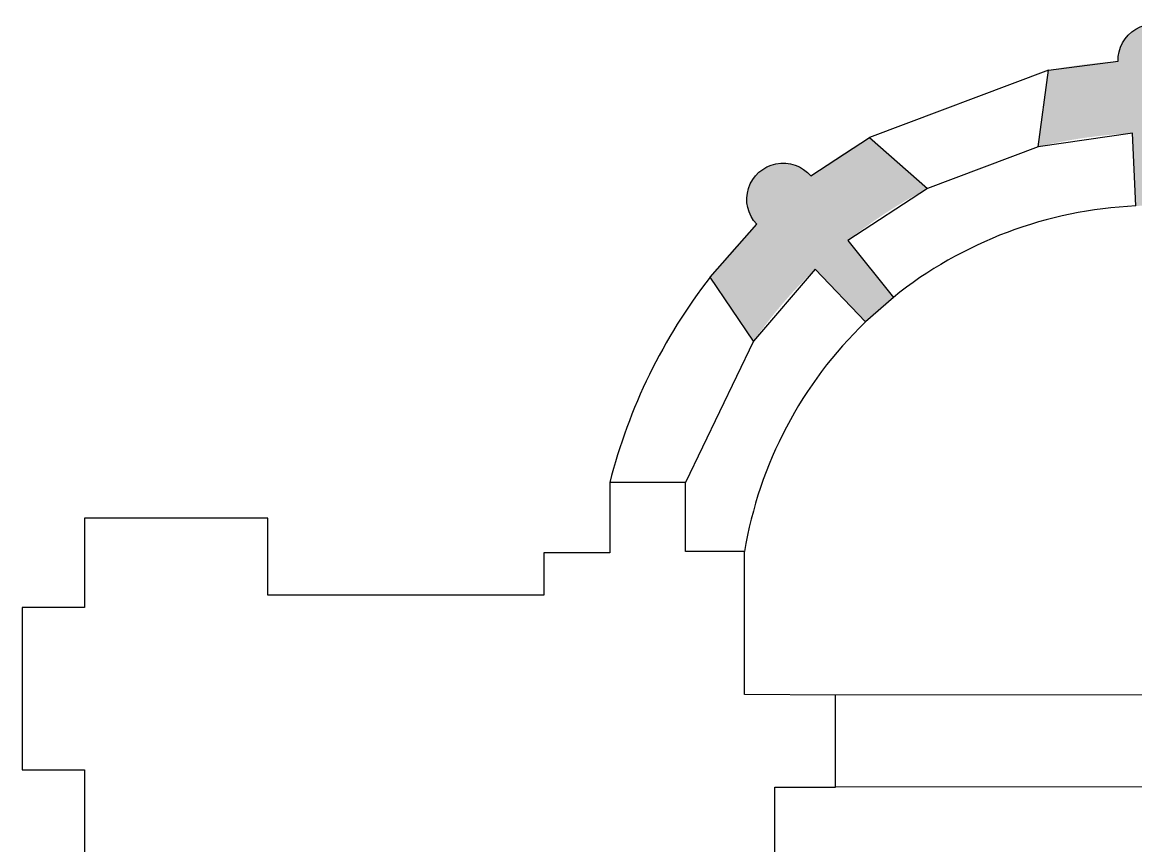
# Model space of a CAD drawing. Extents: x 3 to 54, y -275 to -27.
# Drawn here: x 6.79 to 13.49, y -256.64 to -251.68 of the extents above; entities that cross this region are included whole.
import ezdxf

# ---------------------------------------------------------------- set-up
doc = ezdxf.new("R2010")
doc.units = 0
doc.layers.add('BASE_PLAN', color=7, linetype='CONTINUOUS')
doc.layers.add('VAULT_LINES', color=7, linetype='CONTINUOUS')

# ---------------------------------------------------------------- blocks, each defined once
blk = doc.blocks.new('*U34')
at = {"layer": 'BASE_PLAN', "linetype": 'CONTINUOUS'}
for points in [[(13.4542, -252.3513), (13.4503, -251.752), (13.4542, -251.7484)], [(13.4583, -252.3511), (13.4542, -251.7484), (13.4583, -251.7449)], [(13.4542, -252.3513), (13.4542, -251.7484), (13.4583, -252.3511)], [(13.4624, -252.3509), (13.4583, -251.7449), (13.4624, -251.7414)], [(13.4583, -252.3511), (13.4583, -251.7449), (13.4624, -252.3509)], [(13.4667, -252.3506), (13.4624, -251.7414), (13.4667, -251.7381)], [(13.4624, -252.3509), (13.4624, -251.7414), (13.4667, -252.3506)], [(13.4683, -252.3505), (13.4667, -251.7381), (13.4683, -251.7369)], [(13.4667, -252.3506), (13.4667, -251.7381), (13.4683, -252.3505)], [(13.471, -252.4109), (13.4683, -251.7369), (13.471, -251.7348)], [(13.4683, -252.3505), (13.4683, -251.7369), (13.471, -252.4109)], [(13.4755, -252.5091), (13.471, -251.7348), (13.4755, -251.7316)], [(13.471, -252.4109), (13.471, -251.7348), (13.4755, -252.5091)], [(13.48, -252.6093), (13.4755, -251.7316), (13.48, -251.7286)], [(13.4755, -252.5091), (13.4755, -251.7316), (13.48, -252.6093)], [(13.4846, -252.7113), (13.48, -251.7286), (13.4846, -251.7256)], [(13.48, -252.6093), (13.48, -251.7286), (13.4846, -252.7113)], [(13.488, -252.7875), (13.4846, -251.7256), (13.488, -251.7236)], [(13.4846, -252.7113), (13.4846, -251.7256), (13.488, -252.7875)], [(13.4893, -252.7875), (13.488, -251.7236), (13.4893, -251.7228)], [(13.488, -252.7875), (13.488, -251.7236), (13.4893, -252.7875)], [(13.494, -252.7873), (13.4893, -251.7228), (13.494, -251.7201)], [(13.4893, -252.7875), (13.4893, -251.7228), (13.494, -252.7873)], [(13.4989, -252.7872), (13.494, -251.7201), (13.4989, -251.7175)], [(13.494, -252.7873), (13.494, -251.7201), (13.4989, -252.7872)], [(13.5038, -252.787), (13.4989, -251.7175), (13.5038, -251.715)], [(13.4989, -252.7872), (13.4989, -251.7175), (13.5038, -252.787)], [(13.5088, -252.7868), (13.5038, -251.715), (13.5088, -251.7126)], [(13.5038, -252.787), (13.5038, -251.715), (13.5088, -252.7868)], [(13.5138, -252.7867), (13.5088, -251.7126), (13.5138, -251.7104)], [(13.5088, -252.7868), (13.5088, -251.7126), (13.5138, -252.7867)], [(13.5189, -252.7865), (13.5138, -251.7104), (13.5189, -251.7083)], [(13.5138, -252.7867), (13.5138, -251.7104), (13.5189, -252.7865)], [(13.524, -252.7863), (13.5189, -251.7083), (13.524, -251.7063)], [(13.5189, -252.7865), (13.5189, -251.7083), (13.524, -252.7863)], [(13.5292, -252.7861), (13.524, -251.7063), (13.5292, -251.7045)], [(13.524, -252.7863), (13.524, -251.7063), (13.5292, -252.7861)], [(13.5345, -252.786), (13.5292, -251.7045), (13.5345, -251.7027)], [(13.5292, -252.7861), (13.5292, -251.7045), (13.5345, -252.786)], [(13.5397, -252.7858), (13.5345, -251.7027), (13.5397, -251.7011)], [(13.5345, -252.786), (13.5345, -251.7027), (13.5397, -252.7858)], [(13.5442, -252.7856), (13.5397, -251.7011), (13.5442, -251.6999)], [(13.5397, -252.7858), (13.5397, -251.7011), (13.5442, -252.7856)], [(13.545, -252.7856), (13.5442, -251.6999), (13.545, -251.6997)], [(13.5442, -252.7856), (13.5442, -251.6999), (13.545, -252.7856)], [(13.5503, -252.7856), (13.545, -251.6997), (13.5503, -251.6984)], [(13.545, -252.7856), (13.545, -251.6997), (13.5503, -252.7856)], [(13.5557, -252.7855), (13.5503, -251.6984), (13.5557, -251.6972)], [(13.5503, -252.7856), (13.5503, -251.6984), (13.5557, -252.7855)], [(13.561, -252.7855), (13.5557, -251.6972), (13.561, -251.6962)], [(13.5557, -252.7855), (13.5557, -251.6972), (13.561, -252.7855)], [(13.5664, -252.7854), (13.561, -251.6962), (13.5664, -251.6953)], [(13.561, -252.7855), (13.561, -251.6962), (13.5664, -252.7854)], [(13.5717, -252.7853), (13.5664, -251.6953), (13.5717, -251.6945)], [(13.5664, -252.7854), (13.5664, -251.6953), (13.5717, -252.7853)], [(13.5771, -252.7853), (13.5717, -251.6945), (13.5771, -251.6939)], [(13.5717, -252.7853), (13.5717, -251.6945), (13.5771, -252.7853)], [(13.5825, -252.7852), (13.5771, -251.6939), (13.5825, -251.6934)], [(13.5771, -252.7853), (13.5771, -251.6939), (13.5825, -252.7852)], [(13.5878, -252.7852), (13.5825, -251.6934), (13.5878, -251.693)], [(13.5825, -252.7852), (13.5825, -251.6934), (13.5878, -252.7852)], [(13.5931, -252.7851), (13.5878, -251.693), (13.5931, -251.6927)], [(13.5878, -252.7852), (13.5878, -251.693), (13.5931, -252.7851)], [(13.5984, -252.785), (13.5931, -251.6927), (13.5984, -251.6926)], [(13.5931, -252.7851), (13.5931, -251.6927), (13.5984, -252.785)], [(13.5984, -252.785), (13.5984, -251.6926), (13.6003, -252.785)], [(13.6003, -252.785), (13.5984, -251.6926), (13.6003, -251.6926)], [(13.6003, -252.785), (13.6003, -251.6926), (13.6038, -252.7851)], [(13.6038, -252.7851), (13.6003, -251.6926), (13.6038, -251.6927)], [(13.6038, -252.7851), (13.6038, -251.6927), (13.6091, -252.7851)], [(13.6091, -252.7851), (13.6038, -251.6927), (13.6091, -251.6928)], [(13.6091, -252.7851), (13.6091, -251.6928), (13.6144, -252.7852)], [(13.6144, -252.7852), (13.6091, -251.6928), (13.6144, -251.6931)], [(13.6144, -252.7852), (13.6144, -251.6931), (13.6198, -252.7852)], [(13.6198, -252.7852), (13.6144, -251.6931), (13.6198, -251.6935)], [(13.6198, -252.7852), (13.6198, -251.6935), (13.6252, -252.7853)], [(13.6252, -252.7853), (13.6198, -251.6935), (13.6252, -251.6941)], [(13.6252, -252.7853), (13.6252, -251.6941), (13.6306, -252.7854)], [(13.6306, -252.7854), (13.6252, -251.6941), (13.6306, -251.6947)], [(13.6306, -252.7854), (13.6306, -251.6947), (13.6359, -252.7854)], [(13.6359, -252.7854), (13.6306, -251.6947), (13.6359, -251.6956)], [(13.6359, -252.7854), (13.6359, -251.6956), (13.6413, -252.7855)], [(13.6413, -252.7855), (13.6359, -251.6956), (13.6413, -251.6965)], [(13.6413, -252.7855), (13.6413, -251.6965), (13.6467, -252.7855)], [(13.6467, -252.7855), (13.6413, -251.6965), (13.6467, -251.6976)], [(13.6467, -252.7855), (13.6467, -251.6976), (13.652, -252.7856)], [(13.652, -252.7856), (13.6467, -251.6976), (13.652, -251.6988)], [(13.652, -252.7856), (13.652, -251.6988), (13.6565, -252.7856)], [(13.6565, -252.7856), (13.652, -251.6988), (13.6565, -251.7)], [(13.6565, -252.7856), (13.6565, -251.7), (13.6573, -252.7857)], [(13.6573, -252.7857), (13.6565, -251.7), (13.6573, -251.7002)], [(13.6573, -252.7857), (13.6573, -251.7002), (13.6626, -252.7859)], [(13.6626, -252.7859), (13.6573, -251.7002), (13.6626, -251.7017)], [(13.6626, -252.7859), (13.6626, -251.7017), (13.6678, -252.786)], [(13.6678, -252.786), (13.6626, -251.7017), (13.6678, -251.7033)], [(13.6678, -252.786), (13.6678, -251.7033), (13.6731, -252.7862)], [(13.6731, -252.7862), (13.6678, -251.7033), (13.6731, -251.7051)], [(13.6731, -252.7862), (13.6731, -251.7051), (13.6782, -252.7864)], [(13.6782, -252.7864), (13.6731, -251.7051), (13.6782, -251.707)], [(13.6782, -252.7864), (13.6782, -251.707), (13.6834, -252.7865)], [(13.6834, -252.7865), (13.6782, -251.707), (13.6834, -251.709)], [(13.6834, -252.7865), (13.6834, -251.709), (13.6884, -252.7867)], [(13.6884, -252.7867), (13.6834, -251.709), (13.6884, -251.7112)], [(13.6884, -252.7867), (13.6884, -251.7112), (13.6934, -252.7869)], [(13.6934, -252.7869), (13.6884, -251.7112), (13.6934, -251.7135)], [(13.6934, -252.7869), (13.6934, -251.7135), (13.6984, -252.7871)], [(13.6984, -252.7871), (13.6934, -251.7135), (13.6984, -251.7159)], [(13.6984, -252.7871), (13.6984, -251.7159), (13.7033, -252.7872)], [(13.7033, -252.7872), (13.6984, -251.7159), (13.7033, -251.7184)], [(13.7033, -252.7872), (13.7033, -251.7184), (13.7081, -252.7874)], [(13.7081, -252.7874), (13.7033, -251.7184), (13.7081, -251.721)], [(13.7081, -252.7874), (13.7081, -251.721), (13.7126, -252.7875)], [(13.7126, -252.7875), (13.7081, -251.721), (13.7126, -251.7237)], [(13.7126, -252.7875), (13.7126, -251.7237), (13.7128, -252.7826)], [(13.7128, -252.7826), (13.7126, -251.7237), (13.7128, -251.7238)], [(13.7128, -252.7826), (13.7128, -251.7238), (13.7175, -252.6795)], [(13.7175, -252.6795), (13.7128, -251.7238), (13.7175, -251.7267)], [(13.7175, -252.6795), (13.7175, -251.7267), (13.7221, -252.5783)], [(13.7221, -252.5783), (13.7175, -251.7267), (13.7221, -251.7297)], [(13.7221, -252.5783), (13.7221, -251.7297), (13.7266, -252.479)], [(13.7266, -252.479), (13.7221, -251.7297), (13.7266, -251.7327)], [(13.7266, -252.479), (13.7266, -251.7327), (13.7309, -252.3817)], [(13.7309, -252.3817), (13.7266, -251.7327), (13.7309, -251.7359)], [(13.7309, -252.3817), (13.7309, -251.7359), (13.7324, -252.3505)], [(13.7324, -252.3505), (13.7309, -251.7359), (13.7324, -251.737)], [(13.7324, -252.3505), (13.7324, -251.737), (13.7352, -252.3507)], [(13.7352, -252.3507), (13.7324, -251.737), (13.7352, -251.7392)], [(13.7352, -252.3507), (13.7352, -251.7392), (13.7394, -252.3509)], [(13.7394, -252.3509), (13.7352, -251.7392), (13.7394, -251.7426)], [(13.7394, -252.3509), (13.7394, -251.7426), (13.7435, -252.3512)], [(13.7435, -252.3512), (13.7394, -251.7426), (13.7435, -251.7461)], [(13.7435, -252.3512), (13.7435, -251.7461), (13.7475, -252.3514)], [(13.7475, -252.3514), (13.7435, -251.7461), (13.7475, -251.7496)], [(13.7475, -252.3514), (13.7475, -251.7496), (13.7514, -252.3516)], [(13.7514, -252.3516), (13.7475, -251.7496), (13.7514, -251.7532)], [(13.4029, -252.3543), (13.4006, -251.8221), (13.4029, -251.8171)], [(13.4053, -252.3541), (13.4029, -251.8171), (13.4053, -251.8122)], [(13.4029, -252.3543), (13.4029, -251.8171), (13.4053, -252.3541)], [(13.4078, -252.354), (13.4053, -251.8122), (13.4078, -251.8073)], [(13.4053, -252.3541), (13.4053, -251.8122), (13.4078, -252.354)], [(13.4105, -252.3538), (13.4078, -251.8073), (13.4105, -251.8025)], [(13.4078, -252.354), (13.4078, -251.8073), (13.4105, -252.3538)], [(13.4133, -252.3537), (13.4105, -251.8025), (13.4133, -251.7978)], [(13.4105, -252.3538), (13.4105, -251.8025), (13.4133, -252.3537)], [(13.4161, -252.3535), (13.4133, -251.7978), (13.4161, -251.7932)], [(13.4133, -252.3537), (13.4133, -251.7978), (13.4161, -252.3535)], [(13.4191, -252.3533), (13.4161, -251.7932), (13.4191, -251.7886)], [(13.4161, -252.3535), (13.4161, -251.7932), (13.4191, -252.3533)], [(13.4222, -252.3532), (13.4191, -251.7886), (13.4222, -251.7842)], [(13.4191, -252.3533), (13.4191, -251.7886), (13.4222, -252.3532)], [(13.4254, -252.353), (13.4222, -251.7842), (13.4254, -251.7798)], [(13.4222, -252.3532), (13.4222, -251.7842), (13.4254, -252.353)], [(13.4287, -252.3528), (13.4254, -251.7798), (13.4287, -251.7756)], [(13.4254, -252.353), (13.4254, -251.7798), (13.4287, -252.3528)], [(13.4321, -252.3526), (13.4287, -251.7756), (13.4321, -251.7714)], [(13.4287, -252.3528), (13.4287, -251.7756), (13.4321, -252.3526)], [(13.4356, -252.3524), (13.4321, -251.7714), (13.4356, -251.7673)], [(13.4321, -252.3526), (13.4321, -251.7714), (13.4356, -252.3524)], [(13.4391, -252.3522), (13.4356, -251.7673), (13.4391, -251.7633)], [(13.4356, -252.3524), (13.4356, -251.7673), (13.4391, -252.3522)], [(13.4427, -252.352), (13.4391, -251.7633), (13.4427, -251.7595)], [(13.4391, -252.3522), (13.4391, -251.7633), (13.4427, -252.352)], [(13.4465, -252.3518), (13.4427, -251.7595), (13.4465, -251.7557)], [(13.4427, -252.352), (13.4427, -251.7595), (13.4465, -252.3518)], [(13.4503, -252.3516), (13.4465, -251.7557), (13.4503, -251.752)], [(13.4465, -252.3518), (13.4465, -251.7557), (13.4503, -252.3516)], [(13.4503, -252.3516), (13.4503, -251.752), (13.4542, -252.3513)], [(13.7514, -252.3516), (13.7514, -251.7532), (13.7552, -252.3518)], [(13.7552, -252.3518), (13.7514, -251.7532), (13.7552, -251.757)], [(13.7552, -252.3518), (13.7552, -251.757), (13.7589, -252.3521)], [(13.7589, -252.3521), (13.7552, -251.757), (13.7589, -251.7608)], [(13.7589, -252.3521), (13.7589, -251.7608), (13.7625, -252.3523)], [(13.7625, -252.3523), (13.7589, -251.7608), (13.7625, -251.7647)], [(13.7625, -252.3523), (13.7625, -251.7647), (13.7661, -252.3525)], [(13.7661, -252.3525), (13.7625, -251.7647), (13.7661, -251.7687)], [(13.7661, -252.3525), (13.7661, -251.7687), (13.7695, -252.3527)], [(13.7695, -252.3527), (13.7661, -251.7687), (13.7695, -251.7728)], [(13.7695, -252.3527), (13.7695, -251.7728), (13.7729, -252.3528)], [(13.7729, -252.3528), (13.7695, -251.7728), (13.7729, -251.777)], [(13.7729, -252.3528), (13.7729, -251.777), (13.7761, -252.353)], [(13.7761, -252.353), (13.7729, -251.777), (13.7761, -251.7813)], [(13.7761, -252.353), (13.7761, -251.7813), (13.7793, -252.3532)], [(13.7793, -252.3532), (13.7761, -251.7813), (13.7793, -251.7857)], [(13.7793, -252.3532), (13.7793, -251.7857), (13.7824, -252.3534)], [(13.7824, -252.3534), (13.7793, -251.7857), (13.7824, -251.7902)], [(13.7824, -252.3534), (13.7824, -251.7902), (13.7853, -252.3536)], [(13.7853, -252.3536), (13.7824, -251.7902), (13.7853, -251.7948)], [(13.7853, -252.3536), (13.7853, -251.7948), (13.7882, -252.3537)], [(13.7882, -252.3537), (13.7853, -251.7948), (13.7882, -251.7995)], [(13.7882, -252.3537), (13.7882, -251.7995), (13.7909, -252.3539)], [(13.7909, -252.3539), (13.7882, -251.7995), (13.7909, -251.8042)], [(13.7909, -252.3539), (13.7909, -251.8042), (13.7935, -252.354)], [(13.7935, -252.354), (13.7909, -251.8042), (13.7935, -251.809)], [(13.7935, -252.354), (13.7935, -251.809), (13.796, -252.3542)], [(13.796, -252.3542), (13.7935, -251.809), (13.796, -251.8139)], [(13.796, -252.3542), (13.796, -251.8139), (13.7984, -252.3543)], [(13.7984, -252.3543), (13.796, -251.8139), (13.7984, -251.8189)], [(13.7984, -252.3543), (13.7984, -251.8189), (13.8006, -252.3544)], [(13.8006, -252.3544), (13.7984, -251.8189), (13.8006, -251.8239)], [(13.3833, -252.3557), (13.3828, -251.8905), (13.3833, -251.8852)], [(13.384, -252.3557), (13.3833, -251.8852), (13.384, -251.8798)], [(13.3833, -252.3557), (13.3833, -251.8852), (13.384, -252.3557)], [(13.3848, -252.3556), (13.384, -251.8798), (13.3848, -251.8744)], [(13.384, -252.3557), (13.384, -251.8798), (13.3848, -252.3556)], [(13.3858, -252.3555), (13.3848, -251.8744), (13.3858, -251.8691)], [(13.3848, -252.3556), (13.3848, -251.8744), (13.3858, -252.3555)], [(13.3869, -252.3554), (13.3858, -251.8691), (13.3869, -251.8637)], [(13.3858, -252.3555), (13.3858, -251.8691), (13.3869, -252.3554)], [(13.3882, -252.3553), (13.3869, -251.8637), (13.3882, -251.8584)], [(13.3869, -252.3554), (13.3869, -251.8637), (13.3882, -252.3553)], [(13.3895, -252.3552), (13.3882, -251.8584), (13.3895, -251.8531)], [(13.3882, -252.3553), (13.3882, -251.8584), (13.3895, -252.3552)], [(13.391, -252.3551), (13.3895, -251.8531), (13.391, -251.8478)], [(13.3895, -252.3552), (13.3895, -251.8531), (13.391, -252.3551)], [(13.3927, -252.355), (13.391, -251.8478), (13.3927, -251.8426)], [(13.391, -252.3551), (13.391, -251.8478), (13.3927, -252.355)], [(13.3945, -252.3548), (13.3927, -251.8426), (13.3945, -251.8374)], [(13.3927, -252.355), (13.3927, -251.8426), (13.3945, -252.3548)], [(13.3964, -252.3547), (13.3945, -251.8374), (13.3964, -251.8322)], [(13.3945, -252.3548), (13.3945, -251.8374), (13.3964, -252.3547)], [(13.3968, -252.3546), (13.3964, -251.8322), (13.3968, -251.8311)], [(13.3964, -252.3547), (13.3964, -251.8322), (13.3968, -252.3546)], [(13.3984, -252.3545), (13.3968, -251.8311), (13.3984, -251.8271)], [(13.3968, -252.3546), (13.3968, -251.8311), (13.3984, -252.3545)], [(13.4006, -252.3544), (13.3984, -251.8271), (13.4006, -251.8221)], [(13.3984, -252.3545), (13.3984, -251.8271), (13.4006, -252.3544)], [(13.4006, -252.3544), (13.4006, -251.8221), (13.4029, -252.3543)], [(13.8006, -252.3544), (13.8006, -251.8239), (13.8028, -252.3546)], [(13.8028, -252.3546), (13.8006, -251.8239), (13.8028, -251.8289)], [(13.8028, -252.3546), (13.8028, -251.8289), (13.8038, -252.3546)], [(13.8038, -252.3546), (13.8028, -251.8289), (13.8038, -251.8316)], [(13.8038, -252.3546), (13.8038, -251.8316), (13.8048, -252.3547)], [(13.8048, -252.3547), (13.8038, -251.8316), (13.8048, -251.8341)], [(13.8048, -252.3547), (13.8048, -251.8341), (13.8066, -252.3548)], [(13.8066, -252.3548), (13.8048, -251.8341), (13.8066, -251.8392)], [(13.8066, -252.3548), (13.8066, -251.8392), (13.8084, -252.355)], [(13.8084, -252.355), (13.8066, -251.8392), (13.8084, -251.8444)], [(13.8084, -252.355), (13.8084, -251.8444), (13.81, -252.3551)], [(13.81, -252.3551), (13.8084, -251.8444), (13.81, -251.8497)], [(13.81, -252.3551), (13.81, -251.8497), (13.8114, -252.3552)], [(13.8114, -252.3552), (13.81, -251.8497), (13.8114, -251.855)], [(13.8114, -252.3552), (13.8114, -251.855), (13.8127, -252.3553)], [(13.8127, -252.3553), (13.8114, -251.855), (13.8127, -251.8603)], [(13.8127, -252.3553), (13.8127, -251.8603), (13.8139, -252.3554)], [(13.8139, -252.3554), (13.8127, -251.8603), (13.8139, -251.8656)], [(13.8139, -252.3554), (13.8139, -251.8656), (13.815, -252.3555)], [(13.815, -252.3555), (13.8139, -251.8656), (13.815, -251.8709)], [(13.815, -252.3555), (13.815, -251.8709), (13.8159, -252.3556)], [(13.8159, -252.3556), (13.815, -251.8709), (13.8159, -251.8763)], [(13.8159, -252.3556), (13.8159, -251.8763), (13.8167, -252.3557)], [(13.8167, -252.3557), (13.8159, -251.8763), (13.8167, -251.8817)], [(13.8167, -252.3557), (13.8167, -251.8817), (13.8173, -252.3557)], [(13.8173, -252.3557), (13.8167, -251.8817), (13.8173, -251.887)], [(13.0678, -252.3963), (13.0417, -251.9568), (13.0678, -251.9523)], [(13.1122, -252.3883), (13.0678, -251.9523), (13.1122, -251.9459)], [(13.0678, -252.3963), (13.0678, -251.9523), (13.1122, -252.3883)], [(13.1721, -252.379), (13.1122, -251.9459), (13.1721, -251.9373)], [(13.1122, -252.3883), (13.1122, -251.9459), (13.1721, -252.379)], [(13.1831, -252.3773), (13.1721, -251.9373), (13.1831, -251.9361)], [(13.1721, -252.379), (13.1721, -251.9373), (13.1831, -252.3773)], [(13.2542, -252.368), (13.1831, -251.9361), (13.2542, -251.9282)], [(13.1831, -252.3773), (13.1831, -251.9361), (13.2542, -252.368)], [(13.2769, -252.3656), (13.2542, -251.9282), (13.2769, -251.9256)], [(13.2542, -252.368), (13.2542, -251.9282), (13.2769, -252.3656)], [(13.3254, -252.3604), (13.2769, -251.9256), (13.3254, -251.9217)], [(13.2769, -252.3656), (13.2769, -251.9256), (13.3254, -252.3604)], [(13.382, -252.3558), (13.3254, -251.9217), (13.382, -251.9172)], [(13.3254, -252.3604), (13.3254, -251.9217), (13.382, -252.3558)], [(13.382, -251.9172), (13.3819, -251.9066), (13.382, -251.9036)], [(13.3819, -251.913), (13.3819, -251.9119), (13.3819, -251.9066)], [(13.3819, -251.913), (13.3819, -251.9066), (13.382, -251.9172)], [(13.3821, -252.3558), (13.382, -251.9036), (13.3821, -251.9012)], [(13.382, -252.3558), (13.382, -251.9036), (13.3821, -252.3558)], [(13.3824, -252.3558), (13.3821, -251.9012), (13.3824, -251.8959)], [(13.3821, -252.3558), (13.3821, -251.9012), (13.3824, -252.3558)], [(13.3828, -252.3558), (13.3824, -251.8959), (13.3828, -251.8905)], [(13.3824, -252.3558), (13.3824, -251.8959), (13.3828, -252.3558)], [(13.3828, -252.3558), (13.3828, -251.8905), (13.3833, -252.3557)], [(13.8173, -252.3557), (13.8173, -251.887), (13.8178, -252.3558)], [(13.8178, -252.3558), (13.8173, -251.887), (13.8178, -251.8924)], [(13.8178, -252.3558), (13.8178, -251.8924), (13.8182, -252.3558)], [(13.8182, -252.3558), (13.8178, -251.8924), (13.8182, -251.8977)], [(13.8182, -252.3558), (13.8182, -251.8977), (13.8184, -252.3558)], [(13.8184, -252.3558), (13.8182, -251.8977), (13.8184, -251.903)], [(13.8184, -252.3558), (13.8184, -251.903), (13.8185, -252.3558)], [(13.8185, -252.3558), (13.8184, -251.903), (13.8185, -251.9073)], [(13.8185, -251.9137), (13.8185, -251.9073), (13.8186, -251.9084)], [(13.8185, -252.3558), (13.8185, -251.9137), (13.8752, -252.3604)], [(13.8752, -252.3604), (13.8185, -251.9137), (13.8752, -251.919)], [(13.8752, -252.3604), (13.8752, -251.919), (13.9236, -252.3656)], [(13.9236, -252.3656), (13.8752, -251.919), (13.9236, -251.9236)], [(13.9236, -252.3656), (13.9236, -251.9236), (13.9465, -252.368)], [(13.9465, -252.368), (13.9236, -251.9236), (13.9465, -251.9264)], [(13.9465, -252.368), (13.9465, -251.9264), (14.0176, -252.3773)], [(14.0176, -252.3773), (13.9465, -251.9264), (14.0176, -251.9351)], [(14.0176, -252.3773), (14.0176, -251.9351), (14.0284, -252.3789)], [(14.0284, -252.3789), (14.0176, -251.9351), (14.0284, -251.9364)], [(14.0284, -252.3789), (14.0284, -251.9364), (14.0884, -252.3883)], [(14.0884, -252.3883), (14.0284, -251.9364), (14.0884, -251.9454)], [(14.0884, -252.3883), (14.0884, -251.9454), (14.1328, -252.3963)], [(14.1328, -252.3963), (14.0884, -251.9454), (14.1328, -251.952)], [(14.1328, -252.3963), (14.1328, -251.952), (14.1589, -252.401)], [(14.1589, -252.401), (14.1328, -251.952), (14.1589, -251.9567)], [(12.9639, -252.4172), (12.9018, -252.4315), (12.9639, -251.9704)], [(12.9715, -252.4154), (12.9639, -251.9704), (12.9715, -251.9691)], [(12.9639, -252.4172), (12.9639, -251.9704), (12.9715, -252.4154)], [(13.0417, -252.401), (12.9715, -251.9691), (13.0417, -251.9568)], [(12.9715, -252.4154), (12.9715, -251.9691), (13.0417, -252.401)], [(13.0417, -252.401), (13.0417, -251.9568), (13.0678, -252.3963)], [(14.1589, -252.401), (14.1589, -251.9567), (14.2291, -252.4154)], [(14.2291, -252.4154), (14.1589, -251.9567), (14.2291, -251.9691)], [(14.2291, -252.4154), (14.2291, -251.9691), (14.2367, -252.4172)], [(14.2367, -252.4172), (14.2291, -251.9691), (14.2367, -251.9704)], [(14.2367, -252.4172), (14.2367, -251.9704), (14.2988, -252.4315)]]:
    blk.add_solid(points, dxfattribs=at)
blk = doc.blocks.new('*U43')
at = {"layer": 'BASE_PLAN', "linetype": 'CONTINUOUS'}
for points in [[(11.8143, -252.9508), (11.7969, -252.4298), (11.8143, -252.4193)], [(11.8715, -252.9082), (11.8143, -252.4193), (11.8715, -252.3848)], [(11.8143, -252.9508), (11.8143, -252.4193), (11.8715, -252.9082)], [(11.8872, -252.8971), (11.8715, -252.3848), (11.8872, -252.3753)], [(11.8715, -252.9082), (11.8715, -252.3848), (11.8872, -252.8971)], [(11.8872, -252.8971), (11.8872, -252.3753), (11.9299, -252.8669)], [(11.9299, -252.8669), (11.8872, -252.3753), (11.9299, -252.4129)], [(11.9299, -252.8669), (11.9299, -252.4129), (11.9892, -252.8271)], [(11.9892, -252.8271), (11.9299, -252.4129), (11.9892, -252.4653)], [(11.7079, -253.3223), (11.6205, -252.5457), (11.7079, -252.4867)], [(11.7581, -253.3748), (11.7079, -252.4867), (11.7581, -252.4546)], [(11.7079, -253.3223), (11.7079, -252.4867), (11.7581, -253.3748)], [(11.7969, -252.9644), (11.7581, -252.4546), (11.7969, -252.4298)], [(11.7581, -252.9947), (11.7581, -252.4546), (11.7969, -252.9644)], [(11.7969, -252.9644), (11.7969, -252.4298), (11.8143, -252.9508)], [(11.9892, -252.8271), (11.9892, -252.4653), (12.0495, -252.7887)], [(12.0495, -252.7887), (11.9892, -252.4653), (12.0495, -252.5185)], [(11.2664, -253.4975), (11.2616, -252.5575), (11.2664, -252.5549)], [(11.2713, -253.491), (11.2664, -252.5549), (11.2713, -252.5524)], [(11.2664, -253.4975), (11.2664, -252.5549), (11.2713, -253.491)], [(11.2753, -253.4857), (11.2713, -252.5524), (11.2753, -252.5505)], [(11.2713, -253.491), (11.2713, -252.5524), (11.2753, -253.4857)], [(11.2763, -253.4845), (11.2753, -252.5505), (11.2763, -252.5501)], [(11.2753, -253.4857), (11.2753, -252.5505), (11.2763, -253.4845)], [(11.2814, -253.4781), (11.2763, -252.5501), (11.2814, -252.5478)], [(11.2763, -253.4845), (11.2763, -252.5501), (11.2814, -253.4781)], [(11.2865, -253.4717), (11.2814, -252.5478), (11.2865, -252.5457)], [(11.2814, -253.4781), (11.2814, -252.5478), (11.2865, -253.4717)], [(11.2916, -253.4652), (11.2865, -252.5457), (11.2916, -252.5437)], [(11.2865, -253.4717), (11.2865, -252.5457), (11.2916, -253.4652)], [(11.2968, -253.4587), (11.2916, -252.5437), (11.2968, -252.5418)], [(11.2916, -253.4652), (11.2916, -252.5437), (11.2968, -253.4587)], [(11.3021, -253.4521), (11.2968, -252.5418), (11.3021, -252.5401)], [(11.2968, -253.4587), (11.2968, -252.5418), (11.3021, -253.4521)], [(11.3074, -253.4454), (11.3021, -252.5401), (11.3074, -252.5385)], [(11.3021, -253.4521), (11.3021, -252.5401), (11.3074, -253.4454)], [(11.3127, -253.4387), (11.3074, -252.5385), (11.3127, -252.5371)], [(11.3074, -253.4454), (11.3074, -252.5385), (11.3127, -253.4387)], [(11.318, -253.432), (11.3127, -252.5371), (11.318, -252.5357)], [(11.3127, -253.4387), (11.3127, -252.5371), (11.318, -253.432)], [(11.3196, -253.43), (11.318, -252.5357), (11.3196, -252.5354)], [(11.318, -253.432), (11.318, -252.5357), (11.3196, -253.43)], [(11.3234, -253.4254), (11.3196, -252.5354), (11.3234, -252.5345)], [(11.3196, -253.43), (11.3196, -252.5354), (11.3234, -253.4254)], [(11.3288, -253.4189), (11.3234, -252.5345), (11.3288, -252.5335)], [(11.3234, -253.4254), (11.3234, -252.5345), (11.3288, -253.4189)], [(11.3342, -253.4124), (11.3288, -252.5335), (11.3342, -252.5326)], [(11.3288, -253.4189), (11.3288, -252.5335), (11.3342, -253.4124)], [(11.3397, -253.4059), (11.3342, -252.5326), (11.3397, -252.5318)], [(11.3342, -253.4124), (11.3342, -252.5326), (11.3397, -253.4059)], [(11.3451, -253.3994), (11.3397, -252.5318), (11.3451, -252.5312)], [(11.3397, -253.4059), (11.3397, -252.5318), (11.3451, -253.3994)], [(11.3505, -253.3929), (11.3451, -252.5312), (11.3505, -252.5307)], [(11.3451, -253.3994), (11.3451, -252.5312), (11.3505, -253.3929)], [(11.356, -253.3864), (11.3505, -252.5307), (11.356, -252.5303)], [(11.3505, -253.3929), (11.3505, -252.5307), (11.356, -253.3864)], [(11.3614, -253.38), (11.356, -252.5303), (11.3614, -252.5301)], [(11.356, -253.3864), (11.356, -252.5303), (11.3614, -253.38)], [(11.3653, -253.3753), (11.3614, -252.5301), (11.3653, -252.53)], [(11.3614, -253.38), (11.3614, -252.5301), (11.3653, -253.3753)], [(11.3653, -253.3753), (11.3653, -252.53), (11.3668, -253.3736)], [(11.3668, -253.3736), (11.3653, -252.53), (11.3668, -252.53)], [(11.3668, -253.3736), (11.3668, -252.53), (11.3721, -253.3675)], [(11.3721, -253.3675), (11.3668, -252.53), (11.3721, -252.53)], [(11.3721, -253.3675), (11.3721, -252.53), (11.3775, -253.3614)], [(11.3775, -253.3614), (11.3721, -252.53), (11.3775, -252.5302)], [(11.3775, -253.3614), (11.3775, -252.5302), (11.3828, -253.3553)], [(11.3828, -253.3553), (11.3775, -252.5302), (11.3828, -252.5305)], [(11.3828, -253.3553), (11.3828, -252.5305), (11.3881, -253.3492)], [(11.3881, -253.3492), (11.3828, -252.5305), (11.3881, -252.5309)], [(11.3881, -253.3492), (11.3881, -252.5309), (11.3934, -253.3432)], [(11.3934, -253.3432), (11.3881, -252.5309), (11.3934, -252.5315)], [(11.3934, -253.3432), (11.3934, -252.5315), (11.3988, -253.3371)], [(11.3988, -253.3371), (11.3934, -252.5315), (11.3988, -252.5322)], [(11.3988, -253.3371), (11.3988, -252.5322), (11.4041, -253.331)], [(11.4041, -253.331), (11.3988, -252.5322), (11.4041, -252.533)], [(11.4041, -253.331), (11.4041, -252.533), (11.4094, -253.3249)], [(11.4094, -253.3249), (11.4041, -252.533), (11.4094, -252.5339)], [(11.4094, -253.3249), (11.4094, -252.5339), (11.4123, -253.3217)], [(11.4123, -253.3217), (11.4094, -252.5339), (11.4123, -252.5345)], [(11.4123, -253.3217), (11.4123, -252.5345), (11.4147, -253.319)], [(11.4147, -253.319), (11.4123, -252.5345), (11.4147, -252.535)], [(11.4147, -253.319), (11.4147, -252.535), (11.4201, -253.3132)], [(11.4201, -253.3132), (11.4147, -252.535), (11.4201, -252.5363)], [(11.4201, -253.3132), (11.4201, -252.5363), (11.4253, -253.3075)], [(11.4253, -253.3075), (11.4201, -252.5363), (11.4253, -252.5376)], [(11.4253, -253.3075), (11.4253, -252.5376), (11.4306, -253.3018)], [(11.4306, -253.3018), (11.4253, -252.5376), (11.4306, -252.5391)], [(11.4306, -253.3018), (11.4306, -252.5391), (11.4359, -253.2961)], [(11.4359, -253.2961), (11.4306, -252.5391), (11.4359, -252.5408)], [(11.4359, -253.2961), (11.4359, -252.5408), (11.4411, -253.2904)], [(11.4411, -253.2904), (11.4359, -252.5408), (11.4411, -252.5425)], [(11.4411, -253.2904), (11.4411, -252.5425), (11.4462, -253.2848)], [(11.4462, -253.2848), (11.4411, -252.5425), (11.4462, -252.5444)], [(11.4462, -253.2848), (11.4462, -252.5444), (11.4514, -253.2793)], [(11.4514, -253.2793), (11.4462, -252.5444), (11.4514, -252.5465)], [(11.4514, -253.2793), (11.4514, -252.5465), (11.4564, -253.2737)], [(11.4564, -253.2737), (11.4514, -252.5465), (11.4564, -252.5487)], [(11.4564, -253.2737), (11.4564, -252.5487), (11.4605, -253.2693)], [(11.4605, -253.2693), (11.4564, -252.5487), (11.4605, -252.5505)], [(11.4605, -253.2693), (11.4605, -252.5505), (11.4615, -253.2683)], [(11.4615, -253.2683), (11.4605, -252.5505), (11.4615, -252.551)], [(11.4615, -253.2683), (11.4615, -252.551), (11.4664, -253.2632)], [(11.4664, -253.2632), (11.4615, -252.551), (11.4664, -252.5534)], [(11.4664, -253.2632), (11.4664, -252.5534), (11.4713, -253.2581)], [(11.4713, -253.2581), (11.4664, -252.5534), (11.4713, -252.5559)], [(11.6205, -253.2308), (11.5607, -252.5883), (11.6205, -252.5457)], [(11.6205, -253.2308), (11.6205, -252.5457), (11.7079, -253.3223)], [(12.0495, -252.7887), (12.0495, -252.5185), (12.1107, -252.7518)], [(12.1107, -252.7518), (12.0495, -252.5185), (12.1107, -252.5724)], [(11.1897, -252.873), (11.1894, -252.6223), (11.1897, -252.6218)], [(11.1926, -252.877), (11.1897, -252.6218), (11.1926, -252.6179)], [(11.1897, -252.873), (11.1897, -252.6218), (11.1926, -252.877)], [(11.193, -252.8775), (11.1926, -252.6179), (11.193, -252.6174)], [(11.1926, -252.877), (11.1926, -252.6179), (11.193, -252.8775)], [(11.1959, -252.8813), (11.193, -252.6174), (11.1959, -252.6136)], [(11.193, -252.8775), (11.193, -252.6174), (11.1959, -252.8813)], [(11.1963, -252.8818), (11.1959, -252.6136), (11.1963, -252.6131)], [(11.1959, -252.8813), (11.1959, -252.6136), (11.1963, -252.8818)], [(11.1993, -252.8855), (11.1963, -252.6131), (11.1993, -252.6094)], [(11.1963, -252.8818), (11.1963, -252.6131), (11.1993, -252.8855)], [(11.1997, -252.886), (11.1993, -252.6094), (11.1997, -252.6089)], [(11.1993, -252.8855), (11.1993, -252.6094), (11.1997, -252.886)], [(11.2027, -252.8896), (11.1997, -252.6089), (11.2027, -252.6053)], [(11.1997, -252.886), (11.1997, -252.6089), (11.2027, -252.8896)], [(11.2032, -252.8901), (11.2027, -252.6053), (11.2032, -252.6047)], [(11.2027, -252.8896), (11.2027, -252.6053), (11.2032, -252.8901)], [(11.2063, -252.8936), (11.2032, -252.6047), (11.2063, -252.6013)], [(11.2032, -252.8901), (11.2032, -252.6047), (11.2063, -252.8936)], [(11.2068, -252.8942), (11.2063, -252.6013), (11.2068, -252.6007)], [(11.2063, -252.8936), (11.2063, -252.6013), (11.2068, -252.8942)], [(11.2099, -252.8974), (11.2068, -252.6007), (11.2099, -252.5975)], [(11.2068, -252.8942), (11.2068, -252.6007), (11.2099, -252.8974)], [(11.2105, -253.573), (11.2099, -252.5975), (11.2105, -252.5968)], [(11.2099, -253.5739), (11.2099, -252.5975), (11.2105, -253.573)], [(11.2143, -253.5678), (11.2105, -252.5968), (11.2143, -252.593)], [(11.2105, -253.573), (11.2105, -252.5968), (11.2143, -253.5678)], [(11.2181, -253.5624), (11.2143, -252.593), (11.2181, -252.5893)], [(11.2143, -253.5678), (11.2143, -252.593), (11.2181, -253.5624)], [(11.2221, -253.5569), (11.2181, -252.5893), (11.2221, -252.5857)], [(11.2181, -253.5624), (11.2181, -252.5893), (11.2221, -253.5569)], [(11.2261, -253.5514), (11.2221, -252.5857), (11.2261, -252.5822)], [(11.2221, -253.5569), (11.2221, -252.5857), (11.2261, -253.5514)], [(11.2302, -253.5456), (11.2261, -252.5822), (11.2302, -252.5788)], [(11.2261, -253.5514), (11.2261, -252.5822), (11.2302, -253.5456)], [(11.2324, -253.5425), (11.2302, -252.5788), (11.2324, -252.577)], [(11.2302, -253.5456), (11.2302, -252.5788), (11.2324, -253.5425)], [(11.2344, -253.5399), (11.2324, -252.577), (11.2344, -252.5754)], [(11.2324, -253.5425), (11.2324, -252.577), (11.2344, -253.5399)], [(11.2387, -253.5342), (11.2344, -252.5754), (11.2387, -252.5722)], [(11.2344, -253.5399), (11.2344, -252.5754), (11.2387, -253.5342)], [(11.2431, -253.5284), (11.2387, -252.5722), (11.2431, -252.5691)], [(11.2387, -253.5342), (11.2387, -252.5722), (11.2431, -253.5284)], [(11.2476, -253.5224), (11.2431, -252.5691), (11.2476, -252.566)], [(11.2431, -253.5284), (11.2431, -252.5691), (11.2476, -253.5224)], [(11.2522, -253.5164), (11.2476, -252.566), (11.2522, -252.5631)], [(11.2476, -253.5224), (11.2476, -252.566), (11.2522, -253.5164)], [(11.2568, -253.5102), (11.2522, -252.5631), (11.2568, -252.5602)], [(11.2522, -253.5164), (11.2522, -252.5631), (11.2568, -253.5102)], [(11.2616, -253.5039), (11.2568, -252.5602), (11.2616, -252.5575)], [(11.2568, -253.5102), (11.2568, -252.5602), (11.2616, -253.5039)], [(11.2616, -253.5039), (11.2616, -252.5575), (11.2664, -253.4975)], [(11.4713, -253.2581), (11.4713, -252.5559), (11.4762, -253.2531)], [(11.4762, -253.2531), (11.4713, -252.5559), (11.4762, -252.5586)], [(11.4762, -253.2531), (11.4762, -252.5586), (11.4809, -253.2482)], [(11.4809, -253.2482), (11.4762, -252.5586), (11.4809, -252.5614)], [(11.4809, -253.2482), (11.4809, -252.5614), (11.4856, -253.2433)], [(11.4856, -253.2433), (11.4809, -252.5614), (11.4856, -252.5643)], [(11.4856, -253.2433), (11.4856, -252.5643), (11.4902, -253.2386)], [(11.4902, -253.2386), (11.4856, -252.5643), (11.4902, -252.5673)], [(11.4902, -253.2386), (11.4902, -252.5673), (11.4948, -253.2339)], [(11.4948, -253.2339), (11.4902, -252.5673), (11.4948, -252.5704)], [(11.4948, -253.2339), (11.4948, -252.5704), (11.4992, -253.2293)], [(11.4992, -253.2293), (11.4948, -252.5704), (11.4992, -252.5737)], [(11.4992, -253.2293), (11.4992, -252.5737), (11.5035, -253.2248)], [(11.5035, -253.2248), (11.4992, -252.5737), (11.5035, -252.577)], [(11.5035, -253.2248), (11.5035, -252.577), (11.5078, -253.2205)], [(11.5078, -253.2205), (11.5035, -252.577), (11.5078, -252.5804)], [(11.5078, -253.2205), (11.5078, -252.5804), (11.51, -253.2181)], [(11.51, -253.2181), (11.5078, -252.5804), (11.51, -252.5824)], [(11.51, -253.2181), (11.51, -252.5824), (11.5119, -253.2163)], [(11.5119, -253.2163), (11.51, -252.5824), (11.5119, -252.584)], [(11.5119, -253.2163), (11.5119, -252.584), (11.5159, -253.2123)], [(11.5159, -253.2123), (11.5119, -252.584), (11.5159, -252.5876)], [(11.5159, -253.2123), (11.5159, -252.5876), (11.5199, -253.2084)], [(11.5199, -253.2084), (11.5159, -252.5876), (11.5199, -252.5913)], [(11.5199, -253.2084), (11.5199, -252.5913), (11.5237, -253.2046)], [(11.5237, -253.2046), (11.5199, -252.5913), (11.5237, -252.5951)], [(11.5237, -253.2046), (11.5237, -252.5951), (11.5274, -253.201)], [(11.5274, -253.201), (11.5237, -252.5951), (11.5274, -252.599)], [(11.5274, -253.201), (11.5274, -252.599), (11.531, -253.1974)], [(11.531, -253.1974), (11.5274, -252.599), (11.531, -252.6029)], [(11.531, -253.1974), (11.531, -252.6029), (11.5345, -253.194)], [(11.5345, -253.194), (11.531, -252.6029), (11.5345, -252.6069)], [(11.5607, -253.1682), (11.5345, -252.6069), (11.5607, -252.5883)], [(11.5345, -253.194), (11.5345, -252.6069), (11.5607, -253.1682)], [(11.5607, -253.1682), (11.5607, -252.5883), (11.6205, -253.2308)], [(12.1107, -252.7518), (12.1107, -252.5724), (12.1728, -252.7164)], [(12.1728, -252.7164), (12.1107, -252.5724), (12.1728, -252.6272)], [(11.1585, -252.8086), (11.1571, -252.6911), (11.1585, -252.6863)], [(11.1586, -252.809), (11.1585, -252.6863), (11.1586, -252.6859)], [(11.1585, -252.8086), (11.1585, -252.6863), (11.1586, -252.809)], [(11.1601, -252.8139), (11.1586, -252.6859), (11.1601, -252.681)], [(11.1586, -252.809), (11.1586, -252.6859), (11.1601, -252.8139)], [(11.1602, -252.8142), (11.1601, -252.681), (11.1602, -252.6806)], [(11.1601, -252.8139), (11.1601, -252.681), (11.1602, -252.8142)], [(11.1618, -252.8191), (11.1602, -252.6806), (11.1618, -252.6758)], [(11.1602, -252.8142), (11.1602, -252.6806), (11.1618, -252.8191)], [(11.162, -252.8195), (11.1618, -252.6758), (11.162, -252.6754)], [(11.1618, -252.8191), (11.1618, -252.6758), (11.162, -252.8195)], [(11.1637, -252.8243), (11.162, -252.6754), (11.1637, -252.6706)], [(11.162, -252.8195), (11.162, -252.6754), (11.1637, -252.8243)], [(11.1639, -252.8246), (11.1637, -252.6706), (11.1639, -252.6702)], [(11.1637, -252.8243), (11.1637, -252.6706), (11.1639, -252.8246)], [(11.1658, -252.8294), (11.1639, -252.6702), (11.1658, -252.6655)], [(11.1639, -252.8246), (11.1639, -252.6702), (11.1658, -252.8294)], [(11.1659, -252.8297), (11.1658, -252.6655), (11.1659, -252.6651)], [(11.1658, -252.8294), (11.1658, -252.6655), (11.1659, -252.8297)], [(11.1679, -252.8345), (11.1659, -252.6651), (11.1679, -252.6604)], [(11.1659, -252.8297), (11.1659, -252.6651), (11.1679, -252.8345)], [(11.1681, -252.8348), (11.1679, -252.6604), (11.1681, -252.6601)], [(11.1679, -252.8345), (11.1679, -252.6604), (11.1681, -252.8348)], [(11.1702, -252.8395), (11.1681, -252.6601), (11.1702, -252.6554)], [(11.1681, -252.8348), (11.1681, -252.6601), (11.1702, -252.8395)], [(11.1703, -252.8398), (11.1702, -252.6554), (11.1703, -252.655)], [(11.1702, -252.8395), (11.1702, -252.6554), (11.1703, -252.8398)], [(11.1726, -252.8445), (11.1703, -252.655), (11.1726, -252.6504)], [(11.1703, -252.8398), (11.1703, -252.655), (11.1726, -252.8445)], [(11.1728, -252.8448), (11.1726, -252.6504), (11.1728, -252.6501)], [(11.1726, -252.8445), (11.1726, -252.6504), (11.1728, -252.8448)], [(11.1751, -252.8493), (11.1728, -252.6501), (11.1751, -252.6456)], [(11.1728, -252.8448), (11.1728, -252.6501), (11.1751, -252.8493)], [(11.1753, -252.8497), (11.1751, -252.6456), (11.1753, -252.6452)], [(11.1751, -252.8493), (11.1751, -252.6456), (11.1753, -252.8497)], [(11.1777, -252.8542), (11.1753, -252.6452), (11.1777, -252.6407)], [(11.1753, -252.8497), (11.1753, -252.6452), (11.1777, -252.8542)], [(11.1779, -252.8545), (11.1777, -252.6407), (11.1779, -252.6404)], [(11.1777, -252.8542), (11.1777, -252.6407), (11.1779, -252.8545)], [(11.1805, -252.8589), (11.1779, -252.6404), (11.1805, -252.636)], [(11.1779, -252.8545), (11.1779, -252.6404), (11.1805, -252.8589)], [(11.1807, -252.8593), (11.1805, -252.636), (11.1807, -252.6356)], [(11.1805, -252.8589), (11.1805, -252.636), (11.1807, -252.8593)], [(11.1834, -252.8635), (11.1807, -252.6356), (11.1834, -252.6314)], [(11.1807, -252.8593), (11.1807, -252.6356), (11.1834, -252.8635)], [(11.1836, -252.8639), (11.1834, -252.6314), (11.1836, -252.6309)], [(11.1834, -252.8635), (11.1834, -252.6314), (11.1836, -252.8639)], [(11.1863, -252.8681), (11.1836, -252.6309), (11.1863, -252.6268)], [(11.1836, -252.8639), (11.1836, -252.6309), (11.1863, -252.8681)], [(11.1866, -252.8685), (11.1863, -252.6268), (11.1866, -252.6263)], [(11.1863, -252.8681), (11.1863, -252.6268), (11.1866, -252.8685)], [(11.1894, -252.8726), (11.1866, -252.6263), (11.1894, -252.6223)], [(11.1866, -252.8685), (11.1866, -252.6263), (11.1894, -252.8726)], [(11.1894, -252.8726), (11.1894, -252.6223), (11.1897, -252.873)], [(12.1728, -252.7164), (12.1728, -252.6272), (12.2356, -252.6826)], [(11.1498, -252.755), (11.1497, -252.7443), (11.1498, -252.7402)], [(11.1497, -252.7502), (11.1497, -252.7496), (11.1497, -252.7443)], [(11.1497, -252.7502), (11.1497, -252.7443), (11.1498, -252.755)], [(11.15, -252.7604), (11.1498, -252.739), (11.15, -252.7347)], [(11.1498, -252.7557), (11.1498, -252.7402), (11.1498, -252.739)], [(11.1498, -252.7557), (11.1498, -252.739), (11.15, -252.7604)], [(11.1498, -252.755), (11.1498, -252.7402), (11.1498, -252.7557)], [(11.1501, -252.7611), (11.15, -252.7347), (11.1501, -252.7337)], [(11.15, -252.7604), (11.15, -252.7347), (11.1501, -252.7611)], [(11.1504, -252.7657), (11.1501, -252.7337), (11.1504, -252.7293)], [(11.1501, -252.7611), (11.1501, -252.7337), (11.1504, -252.7657)], [(11.1505, -252.7664), (11.1504, -252.7293), (11.1505, -252.7284)], [(11.1504, -252.7657), (11.1504, -252.7293), (11.1505, -252.7664)], [(11.1509, -252.7711), (11.1505, -252.7284), (11.1509, -252.7238)], [(11.1505, -252.7664), (11.1505, -252.7284), (11.1509, -252.7711)], [(11.151, -252.7718), (11.1509, -252.7238), (11.151, -252.7231)], [(11.1509, -252.7711), (11.1509, -252.7238), (11.151, -252.7718)], [(11.1516, -252.7765), (11.151, -252.7231), (11.1516, -252.7184)], [(11.151, -252.7718), (11.151, -252.7231), (11.1516, -252.7765)], [(11.1517, -252.7771), (11.1516, -252.7184), (11.1517, -252.7177)], [(11.1516, -252.7765), (11.1516, -252.7184), (11.1517, -252.7771)], [(11.1524, -252.7819), (11.1517, -252.7177), (11.1524, -252.713)], [(11.1517, -252.7771), (11.1517, -252.7177), (11.1524, -252.7819)], [(11.1525, -252.7825), (11.1524, -252.713), (11.1525, -252.7124)], [(11.1524, -252.7819), (11.1524, -252.713), (11.1525, -252.7825)], [(11.1533, -252.7873), (11.1525, -252.7124), (11.1533, -252.7076)], [(11.1525, -252.7825), (11.1525, -252.7124), (11.1533, -252.7873)], [(11.1534, -252.7878), (11.1533, -252.7076), (11.1534, -252.7071)], [(11.1533, -252.7873), (11.1533, -252.7076), (11.1534, -252.7878)], [(11.1544, -252.7927), (11.1534, -252.7071), (11.1544, -252.7023)], [(11.1534, -252.7878), (11.1534, -252.7071), (11.1544, -252.7927)], [(11.1545, -252.7931), (11.1544, -252.7023), (11.1545, -252.7017)], [(11.1544, -252.7927), (11.1544, -252.7023), (11.1545, -252.7931)], [(11.1556, -252.798), (11.1545, -252.7017), (11.1556, -252.6969)], [(11.1545, -252.7931), (11.1545, -252.7017), (11.1556, -252.798)], [(11.1557, -252.7984), (11.1556, -252.6969), (11.1557, -252.6964)], [(11.1556, -252.798), (11.1556, -252.6969), (11.1557, -252.7984)], [(11.157, -252.8033), (11.1557, -252.6964), (11.157, -252.6916)], [(11.1557, -252.7984), (11.1557, -252.6964), (11.157, -252.8033)], [(11.1571, -252.8037), (11.157, -252.6916), (11.1571, -252.6911)], [(11.157, -252.8033), (11.157, -252.6916), (11.1571, -252.8037)], [(11.1571, -252.8037), (11.1571, -252.6911), (11.1585, -252.8086)], [(11.191, -253.6002), (11.1364, -252.9736), (11.191, -252.917)], [(11.2099, -253.5739), (11.191, -252.917), (11.2099, -252.8974)], [(11.191, -253.6002), (11.191, -252.917), (11.2099, -253.5739)], [(11.1364, -253.5196), (11.0652, -253.052), (11.1364, -252.9736)], [(11.1364, -253.5196), (11.1364, -252.9736), (11.191, -253.6002)], [(11.7581, -253.3748), (11.7581, -252.9947), (11.8634, -253.4851)], [(11.8634, -253.4851), (11.7581, -252.9947), (11.8634, -253.127)], [(11.0652, -253.4144), (10.9965, -253.1326), (11.0652, -253.052)], [(11.0652, -253.4144), (11.0652, -253.052), (11.1364, -253.5196)], [(10.9965, -253.3129), (10.9303, -253.2151), (10.9965, -253.1326)], [(10.9965, -253.3129), (10.9965, -253.1326), (11.0652, -253.4144)], [(11.8634, -253.4851), (11.8634, -253.127), (11.9041, -253.4468)], [(11.9041, -253.4468), (11.8634, -253.127), (11.9041, -253.178)], [(11.9041, -253.4468), (11.9041, -253.178), (11.9456, -253.4094)], [(11.9456, -253.4094), (11.9041, -253.178), (11.9456, -253.2301)], [(11.9456, -253.4094), (11.9456, -253.2301), (11.9879, -253.3729)], [(11.9879, -253.3729), (11.9456, -253.2301), (11.9879, -253.2833)], [(11.9879, -253.3729), (11.9879, -253.2833), (12.031, -253.3374)]]:
    blk.add_solid(points, dxfattribs=at)

msp = doc.modelspace()

# ---------------------------------------------------------------- linework, layer by layer
at = {"layer": 'BASE_PLAN'}
for p, q in [((12.9639, -251.9704), (13.382, -251.9172)), ((12.9639, -251.9704), (11.8872, -252.3753)), ((12.9018, -252.4315), (12.9639, -251.9704)), ((13.4683, -252.3505), (12.9018, -252.4315)), ((13.488, -252.7875), (13.4683, -252.3505)), ((11.5345, -252.6069), (11.8872, -252.3753)), ((11.8872, -252.3753), (12.2356, -252.6826)), ((12.9018, -252.4315), (12.2356, -252.6826)), ((12.2356, -252.6826), (11.7581, -252.9947)), ((10.9303, -253.2151), (11.2099, -252.8974)), ((11.7581, -252.9947), (12.031, -253.3374)), ((11.191, -253.6002), (10.9303, -253.2151)), ((11.5607, -253.1682), (11.191, -253.6002)), ((11.8634, -253.4851), (11.5607, -253.1682)), ((12.031, -253.3374), (11.8634, -253.4851)), ((11.191, -253.6002), (10.7815, -254.4519)), ((10.7815, -254.4519), (10.3265, -254.4519)), ((10.3265, -254.4519), (10.3265, -254.8739)), ((10.782, -254.8672), (10.7815, -254.4519)), ((8.2709, -254.6657), (7.1686, -254.6657)), ((7.1686, -254.6657), (7.1686, -255.2026)), ((8.2709, -255.1301), (8.2709, -254.6657)), ((10.3265, -254.8739), (9.9291, -254.8739)), ((9.9291, -254.8739), (9.9291, -255.1301)), ((11.1359, -254.8672), (10.782, -254.8672)), ((11.1359, -255.7271), (11.1359, -254.8672)), ((9.9291, -255.1301), (8.2709, -255.1301)), ((7.1686, -255.2026), (6.7943, -255.2026)), ((6.7943, -255.2026), (6.7943, -256.18)), ((11.6832, -255.7299), (11.1359, -255.7271)), ((11.6832, -256.2839), (11.6832, -255.7299)), ((6.7943, -256.18), (7.1686, -256.18)), ((7.1686, -256.18), (7.1686, -258.8071)), ((11.3176, -256.6805), (11.3176, -256.2839)), ((11.3176, -256.2839), (11.6832, -256.2839))]:
    msp.add_line(p, q, dxfattribs=at)
at = {"layer": 'BASE_PLAN', "extrusion": (0, 0, -1)}
for centre, radius, start, end in [((-13.6002, -251.911), 0.2183, 358.36467, 180.70845), ((-11.368, -252.7475), 0.2179, 316.51839, 139.82621)]:
    msp.add_arc(centre, radius, start, end, dxfattribs=at)
at = {"layer": 'BASE_PLAN'}
for centre, radius, start, end in [((13.5997, -255.2885), 2.5035, 92.55544, 128.79799), ((13.582, -255.2755), 3.3581, 142.15276, 165.80339), ((13.5877, -255.2752), 2.4854, 133.92645, 170.55172)]:
    msp.add_arc(centre, radius, start, end, dxfattribs=at)
at = {"layer": 'VAULT_LINES'}
for p, q in [((15.8112, -255.7275), (11.6832, -255.7299)), ((15.8112, -256.2815), (11.6832, -256.2839))]:
    msp.add_line(p, q, dxfattribs=at)

# ---------------------------------------------------------------- block references
at = {"layer": 'BASE_PLAN'}
for name in ['*U34', '*U43']:
    msp.add_blockref(name, (0, 0), dxfattribs=at)

doc.saveas('drawing.dxf')
